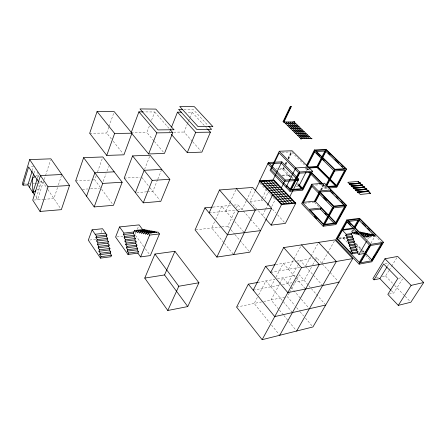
<?xml version="1.0" encoding="UTF-8"?>
<svg xmlns="http://www.w3.org/2000/svg" width="446" height="446" viewBox="0 0 446 446"><rect width="100%" height="100%" fill="white"/><g stroke="black" fill="none" stroke-linecap="round" stroke-linejoin="round"><path stroke-width="0.33" stroke-dasharray="2.23 1.67" d="M32.285 170.612L33.478 166.715L30.01 166.86M33.963 173.165L35.178 169.24M37.38 178.244L38.401 174.988M36.288 197.768L41.863 180.151M43.401 181.472L37.587 199.763L35.156 196.034M44.299 179.526L45.33 176.293M45.537 175.646L50.476 160.125M57.545 187.51L53.894 198.582L43.702 199.317M58.404 184.906L61.843 174.492M111.444 139.024L106.7 133.036L108.757 127.205M108.986 126.558L114.009 112.314M100.411 187.549L94.725 179.799L96.119 175.886M97.512 171.972L102.39 158.269M103.193 181.55L106.042 173.695M106.99 171.074L108.657 166.492M101.08 232.578L102.045 230.008M153.915 140.875L146.879 132.518L149.326 126.101M151.529 120.325L154.712 111.979L143.707 111.896M144.576 169.396L149.834 155.91M169.508 132.222L170.021 130.929M170.277 130.282L171.052 128.342M135.355 234.2L135.852 232.963M137.357 229.233L138.857 225.503M157.555 179.755L152.872 191.39L147.503 191.78M157.817 179.108L161.72 169.413M192.287 141.31L184.053 132.038L187.169 124.384M187.431 123.748L188.212 121.836M188.474 121.201L189.511 118.647M189.773 118.012L192.115 112.275L186.54 112.23M214.582 221.785L211.727 227.99L224.004 242.88M215.719 219.298L221.707 206.269L233.096 219.571M225.921 211.192L229.696 203.064M229.985 202.439L236.085 189.31M221.79 226.813L227.822 226.111L235.232 210.4M236.413 207.886L237.896 204.742L250.134 218.718M246.22 200.962L242.122 209.57L238.075 209.971M246.515 200.349L252.074 188.675M256.935 209.185L250.05 201.48L254.778 191.624M261.077 200.466L261.969 198.637M262.265 198.03L266.418 189.505M264.857 198.922L268.23 192.042M280.099 168.649L282.848 168.493L283.751 166.653M284.955 164.206L286.159 161.759M287.965 158.085L290.976 151.963L291.979 152.393L306.073 166.536M278.795 169.837L282.831 169.603L283.728 167.78M285.524 164.134L286.421 162.311M288.216 158.665L291.807 151.372M282.848 168.493L283.288 168.95L283.89 167.724M285.401 164.663L286.605 162.21M288.11 159.15L291.428 152.415M283.288 168.95L283.834 168.917L284.436 167.69M285.947 164.635L287.152 162.182M288.662 159.127L291.979 152.393M262.493 215.412L265.247 209.837M265.548 209.219L267.695 204.881M271.748 206.531L275.383 199.228M282.435 175.73L288.612 175.328L288.902 174.754L291.294 177.229M306.658 170.885L307.907 168.437M257.359 297.365L254.17 303.458L269.78 322.871M258.63 294.923L265.961 280.908L292.42 312.585M320.496 189.84L323.344 184.454L314.391 185.162M320.735 190.386L323.891 184.415M320.981 190.33L323.829 184.945L324.376 184.9L328.78 189.316M321.845 189.689L324.376 184.9M270.884 286.795L274.697 279.586M275.974 277.183L283.288 263.363L305.588 289.008M322.397 184.321L325.318 187.259L325.613 186.696L325.101 186.735L322.659 184.287M321.081 184.421L324.961 188.323L326.232 185.937M279.391 284.375L271.051 299.957L279.001 309.602M279.709 283.773L282.92 277.78L309.401 308.721M288.445 269.289L300.86 246.125M287.843 283.533L297.694 265.353M298.023 264.746L300.32 260.503L305.326 266.128M289.287 292.95L287.296 296.584L294.812 305.488M289.616 292.342L299.233 274.769L308.286 285.111M305.805 265.699L310.728 256.718M311.057 256.121L317.948 243.549M311.414 267.293L304.161 280.4L294.644 282.229M312.73 264.907L315.038 260.737M315.372 260.141L316.688 257.76L321.795 263.369M321.845 263.419L327.247 253.774M327.587 253.172L334.338 241.108M350.946 232.628L352.691 229.562M352.011 231.636L353.048 229.824M352.435 231.457L353.544 229.512M353.087 231.19L353.756 230.019M367.621 239.485L368.669 237.69M370.86 243.293L375.053 236.179L369.02 237.094M387.368 266.368L388.795 264.038M382.244 276.71L385.578 276.018L388.778 270.834M389.129 270.259L391.265 266.803M391.616 266.229L396.946 257.593M389.129 294.081L393.662 293.028L402.532 278.995M35.758 176.181L38.601 174.336L37.079 172.072M36.884 190.102L39.159 188.691L38.975 183.908M398.462 278.343L401.701 277.652M236.62 307.099L262.95 301.635M263.625 301.496L285.942 296.869M376.234 277.953L379.568 277.261M253.228 290.19L279.703 285.1M282.418 284.581L291.924 282.753M384.97 263.737L388.215 263.118M257.821 282.407L274.781 279.28M277.49 278.778L295.832 275.399M270.7 272.406L300.024 267.254M361.366 252.174L363.418 251.823M275.784 264.617L296.233 261.189M296.913 261.077L312.596 258.446M315.322 257.989L316.688 257.76M365.402 237.757L374.3 236.402M339.161 239.084L345.879 238.086M339.094 238.008L345.945 236.993M338.798 238.671L345.845 237.623M195.722 229.857L221.116 226.891M150.19 233.765L151.495 233.615M89.685 240.026L95.907 239.312M116.913 236.91L123.481 236.157M209.124 212.87L237.395 210.044M304.328 203.331L313.75 202.389M212.982 207.089L231.151 205.377M233.849 205.127L237.896 204.742M250.05 201.48L262.978 200.293M325.318 187.259L326.662 187.147M324.961 188.323L327.732 188.095M296.155 186.4L298.173 186.244M34.119 200.014L43.022 199.368M136.766 192.56L146.829 191.83M282.034 175.194L288.902 174.754M82.393 189.31L87.851 188.953M90.583 188.775L99.452 188.19M39.733 181.678L42.794 181.511M275.985 168.883L277.356 168.805M22.975 183.925L27.033 183.691M27.713 183.652L29.743 183.535M33.127 183.339L34.476 183.261M35.156 183.222L37.185 183.105M37.86 183.066L43.273 182.76L47.443 188.976M75.692 180.892L91.33 179.994M92.01 179.955L94.725 179.799M124.217 178.105L140.183 177.185M282.028 152.303L290.976 151.963M89.691 133.254L106.7 133.036M131.174 132.718L146.879 132.518M173.661 132.172L184.053 132.038M183.93 109.398L193.246 109.499L207.847 125.276M308.019 168.488L309.964 170.439M374.958 235.644L381.263 241.972M307.578 168.588L309.53 170.545M323.177 184.248L326.076 187.158M306.575 168.125L309.011 170.578M306.318 168.164L308.755 170.612M305.075 168.309L307.5 170.751M283.834 168.917L290.491 175.796M290.965 176.287L292.866 178.249M297.621 183.161L298.569 184.148M356.042 243.544L362.33 250.044M362.81 250.54L364.265 252.04M291.773 177.72L292.727 178.712M356.315 244.475L361.996 250.357M362.47 250.847L364.165 252.598M288.612 175.328L291.004 177.803M282.831 169.603L290.881 177.937M296.964 184.237L298.848 186.188M314.424 202.322L319.197 207.267M356.638 246.047L360.44 249.977M360.914 250.474L362.815 252.436M365.664 255.391L370.414 260.308M385.578 276.018L394.169 284.916M394.649 285.407L404.673 295.787M405.146 296.283L410.398 301.719M343.164 238.019L347.88 242.936M391.281 290.541L393.662 293.028M259.929 183.161L275.366 199.88M192.115 112.275L205.723 127.06M206.191 127.573L207.134 128.587M322.263 263.876L338.508 281.727M272.523 209.263L275.74 212.798M277.579 214.821L284.481 222.398M258.323 210.746L265.231 218.479M305.783 266.641L322.168 285.039M192.744 141.822L200.979 151.094M250.585 219.231L259.661 229.595M308.743 285.635L324.8 303.966M154.712 111.979L169.162 128.526M234.813 221.584L244.308 232.667M227.822 226.111L230.521 229.3M230.967 229.835L234.557 234.089M235.009 234.618L249.37 251.639M296.579 307.584L299.673 311.247M300.113 311.771L303.648 315.963M305.415 318.054L312.044 325.909M154.355 141.399L164.033 152.9M224.438 243.41L233.648 254.582M279.441 310.137L283.416 314.96M283.857 315.495L288.272 320.852M288.718 321.388L296.668 331.032M271.514 325.028L279.754 335.269M113.167 141.204L123.079 153.731M141.99 177.636L149.522 187.158M149.94 187.688L159.936 200.321M101.632 189.21L112.637 204.207M135.517 235.388L143.746 246.605M145.396 248.846L149.51 254.454M47.822 189.539L60.589 208.555M38.629 175.016L38.707 177.068"/><path stroke-width="0.67" d="M61.843 174.492L40.447 175.579L32.731 200.115L40.045 211.443L61.336 209.665L69.526 185.469L50.889 158.832L29.681 159.596L22.3 183.964L23.081 185.174L27.897 184.889L34.403 194.88M23.081 185.174L28.628 166.921L38.507 181.751M27.897 184.889L32.084 171.258M29.553 187.437L33.762 173.817M35.747 190.81L32.898 192.572L37.18 178.896M40.045 211.443L48.001 186.79L29.681 159.596M97.083 111.528L89.691 133.254L106.75 155.414L123.938 154.823L131.949 133.209L114.237 111.667L97.083 111.528L114.622 133.443L131.949 133.209M83.642 157.655L75.692 180.892L94.19 206.927L113.451 205.316L122.154 182.236L102.853 156.964L83.642 157.655L102.714 183.429L94.19 206.927M86.574 196.207L94.859 172.814L114.209 171.833M106.75 155.414L114.622 133.443M92.11 229.818L88.297 240.188L100.473 258.134L110.926 256.74L111.494 255.274L110.162 253.345L110.731 251.879L109.398 249.961L109.967 248.489L108.64 246.577L109.209 245.105L107.882 243.204L108.445 241.726L107.124 239.831L107.687 238.354L106.365 236.469L106.934 234.992L102.53 228.726L92.11 229.818L96.487 236.157L95.929 237.651L97.239 239.558L96.682 241.046L97.997 242.964L97.434 244.453L98.756 246.376L98.192 247.865L99.514 249.793L98.951 251.276L100.272 253.222L99.709 254.699L101.036 256.651L100.473 258.134M143.021 111.89L138.896 111.857L131.174 132.718L148.635 153.965L164.468 153.418L172.775 132.663L170.065 129.563M132.596 155.894L124.217 178.105L143.255 202.835L160.766 201.375L169.854 179.309L150.085 155.269L132.596 155.894L152.209 180.39L169.854 179.309M142.781 229.807L139.107 224.879L119.528 226.936L115.603 237.06L127.974 254.471L137.886 253.15L138.472 251.717L137.117 249.849L137.702 248.416L136.353 246.554L136.933 245.116L135.59 243.26L136.169 241.821L134.826 239.976L135.406 238.538L134.062 236.698L134.642 235.259L133.304 233.431L134.463 230.532L144.181 229.461L144.861 230.365M148.635 153.965L156.83 132.875L138.896 111.857M135.422 192.655L144.136 170.311L161.72 169.413M127.974 254.471L128.554 253.027L127.21 251.131L127.79 249.688L126.447 247.803L127.026 246.354L125.683 244.48L126.263 243.031L124.919 241.163L125.499 239.708L124.161 237.852L124.735 236.397L123.403 234.546L123.977 233.091L119.528 226.936M171.565 127.049L177.486 112.158L181.661 112.191M143.255 202.835L152.209 180.39M146.806 230.738L146.126 229.829L136.392 230.911L135.807 232.36L134.463 230.532M148.078 230.197L138.332 231.284L137.747 232.74L136.392 230.911M150.046 230.571L140.289 231.664L139.698 233.124L138.332 231.284M152.716 231.864L152.025 230.944L142.257 232.048L141.661 233.509L140.289 231.664M154.712 232.243L154.015 231.323L144.236 232.433L143.634 233.899L142.257 232.048M156.719 232.628L156.016 231.703L146.232 232.818L145.625 234.289L144.236 232.433M137.886 253.15L140.601 256.913L150.335 255.58L159.445 233.938L158.035 232.082L148.234 233.208L147.626 234.685L146.232 232.818M140.601 256.913L149.639 235.081L148.234 233.208M207.602 129.1L210.417 132.161L201.893 152.125L187.259 152.632L195.705 132.356L177.486 112.158M144.76 278.087L154.963 254.036L174.916 251.315L198.927 282.764L187.749 306.569L167.78 310.488L144.76 278.087L164.541 274.942L174.916 251.315M212.313 207.156L204.931 207.853L195.053 229.935L216.879 257.074L249.821 252.174L271.67 208.321L252.659 187.443L219.482 189.974L209.124 212.87M167.78 310.488L178.801 286.248L198.927 282.764M216.879 257.074L238.387 211.722L271.67 208.321M283.071 121.635L290.357 106.315L290.848 106.326L291.255 106.706L283.957 122.02L301.385 139.029L300.894 139.046L300.481 138.639L311.642 138.388L312.055 138.784L311.581 138.795L293.752 121.613L294.226 121.613L294.628 121.992L283.466 122.026L283.071 121.635L283.561 121.635M289.978 108.161L290.848 106.326M283.466 122.026L290.764 106.7L291.255 106.706M258.992 182.152L268.408 162.5L281.861 161.837L298.697 179.13L289.705 196.842M255.368 190.392L259.795 181.148L274.05 180.151L295.798 203.203L285.401 223.407L271.174 225.13L265.688 218.992M279.285 151.239L270.053 170.35L289.928 191.278L302.717 190.197L312.507 171.192L292.102 150.765L279.285 151.239L299.684 171.989L312.507 171.192M233.648 254.582L255.341 209.988L236.374 188.686M281.861 161.837L272.974 180.022L259.566 180.959M267.695 204.881L272.59 194.969L286.248 193.781M281.214 188.14L285.228 180.084L298.697 179.13M286.059 187.203L295.709 167.947L308.532 167.211M271.174 225.13L281.521 204.619L295.798 203.203M290.056 189.617L298.603 172.708L279.163 152.889L271.056 169.653L290.056 189.617L290.619 189.572L286.795 185.553M289.928 191.278L299.684 171.989M306.324 165.862L314.408 149.951L326.21 149.516L346.575 169.067L336.724 187.337L329.115 187.978M306.714 166.397L314.279 151.534L314.798 151.512L307.233 166.369M257.821 282.407L248.322 284.163L236.62 307.099L262.142 339.685L312.93 326.957L352.741 258.591L335.018 239.903L283.695 247.563L270.7 272.406M299.16 185.575L306.034 172.111M302.299 188.613L310.555 172.552M302.762 189.093L311.347 172.412L299.64 173.154L291.082 190.057L302.762 189.093L298.474 184.65M308.18 167.049L316.916 166.553L324.805 151.278M253.228 290.19L265.548 266.334L275.104 264.734M309.006 168.008L317.073 167.54L326.154 149.968L345.6 168.649L334.84 169.307L315.378 150.369L326.154 149.968M308.621 167.49L317.864 166.96L326.076 151.077L316.147 151.462M311.704 184.22L301.635 203.605L323.127 226.233L335.905 224.567L346.575 205.305L324.521 183.222L311.704 184.22L333.781 206.682L346.575 205.305M302.723 202.93L311.559 185.926L312.128 185.882L303.286 202.874L302.723 202.93L323.272 224.522L323.835 224.45M302.812 202.373L314.491 201.218L318.918 192.834M314.491 201.218L314.965 201.709L319.397 193.33M314.965 201.709L315.512 201.659L319.631 193.876M320.261 192.678L320.897 191.485M325.736 185.536L333.708 170.495L314.279 151.534M326.232 185.937L334.795 169.803L346.575 169.067M326.717 185.954L334.701 170.924L345.46 170.238L336.819 186.266L327.42 187.047M310.098 210.267L320.401 209.141L321.025 207.975L336.005 223.468L345.366 206.565L333.117 207.903M319.704 192.081L330.029 191.167L330.67 189.974L345.516 204.848L333.831 206.102L318.968 190.988L330.67 189.974M344.669 170.378L336.061 186.367L317.073 167.54M323.272 224.522L332.605 207.379L311.559 185.926M323.127 226.233L333.781 206.682M324.337 224.974L333.68 207.842M262.142 339.685L301.457 267.639L352.741 258.591M349.569 184.176L349.764 183.83L360.502 182.96L360.491 183.479L349.569 184.176L360.491 183.479M349.753 184.354L349.943 184.008L360.68 183.133M351.638 186.188L351.827 185.837L362.559 184.939L362.553 185.458L351.638 186.188L362.553 185.458M351.822 186.367L352.011 186.021L362.743 185.118M353.711 188.206L353.901 187.861L364.633 186.93L364.622 187.448L353.711 188.206L364.622 187.448M353.895 188.385L354.085 188.039L364.817 187.103M358.116 181.438L370.531 193.464L358.116 181.438L347.819 182.308L360.29 194.45L370.565 193.408M335.503 222.955L344.853 206.052M355.791 190.236L355.986 189.885L366.712 188.926L366.707 189.45L355.791 190.236L366.707 189.45M355.975 190.414L356.17 190.068L366.896 189.104M360.307 183.3L360.502 182.96M357.887 192.276L358.082 191.925L368.803 190.933L368.797 191.457L357.887 192.276L368.797 191.457M358.071 192.455L358.266 192.109L368.993 191.111M362.369 185.285L362.559 184.939M279.754 335.269L319.28 264.495L301.513 244.904M364.438 187.27L364.633 186.93M346.815 219.945L335.805 239.586L359.119 264.138L371.836 261.785L383.515 242.284L359.593 218.328L346.815 219.945L370.793 244.347L383.515 242.284M336.986 238.939L346.653 221.712L347.217 221.64L337.55 238.855L336.986 238.939L359.281 262.365L359.844 262.265M366.517 189.271L366.712 188.926M368.608 191.278L368.803 190.933M345.7 235.393L351.314 234.574L352.792 236.096L347.183 236.926L345.7 235.393L346.313 234.306L351.927 233.498M346.564 238.008L352.178 237.172L353.656 238.699L348.047 239.547L346.564 238.008L347.183 236.926M354.024 227.22L358.021 220.19M354.548 227.75L359.576 218.93L375.699 235.081L364.064 236.843L347.908 220.413L359.576 218.93M347.434 240.628L353.042 239.775L354.525 241.308L348.917 242.178L347.434 240.628L348.047 239.547M354.76 228.263L359.431 220.068L348.594 221.461M351.314 234.574L352.541 232.416L357.24 231.747M296.668 331.032L336.356 261.484L318.606 242.351M348.298 243.254L353.907 242.379L355.395 243.917L349.787 244.809L348.298 243.254L348.917 242.178M352.178 237.172L352.792 236.096M357.33 232.472L354.642 232.857L354.024 233.938L352.541 232.416M349.168 245.885L354.776 244.993L356.265 246.538L350.662 247.441L349.168 245.885L349.787 244.809M353.042 239.775L353.656 238.699M358.099 233.107L356.755 233.297L356.137 234.384L354.642 232.857M350.043 248.522L355.646 247.608L357.135 249.158L351.532 250.083L350.043 248.522L350.662 247.441M353.907 242.379L354.525 241.308M358.879 233.743L358.255 234.83L356.755 233.297M350.913 251.159L356.516 250.228L358.01 251.784L352.407 252.726L350.913 251.159L351.532 250.083M354.776 244.993L355.395 243.917M337.55 238.855L351.788 253.802L352.407 252.726M355.646 247.608L356.265 246.538M362.531 235.728L363.161 234.641L369.199 233.743L370.336 234.891M356.516 250.228L357.135 249.158M372.499 235.343L371.356 234.189L365.319 235.087L364.683 236.179L363.161 234.641M358.01 251.784L357.385 252.849L358.885 254.415L364.917 253.373M374.668 235.789L373.519 234.635L367.487 235.544L366.846 236.636L365.319 235.087M358.885 254.415L366.573 241.275M359.281 262.365L369.505 245.01L346.653 221.712M365.263 252.782L366.317 251.003M367.013 249.816L367.71 248.628M368.413 247.441L369.461 245.662M359.119 264.138L370.793 244.347M372.003 260.704L360.385 262.833L370.626 245.49L382.244 243.588L372.003 260.704L371.457 260.141L381.687 243.031M371.457 260.141L372.003 260.04L372.711 258.864M373.765 257.091L374.473 255.915M374.016 279.826L383.672 263.987L397.815 278.482L387.836 294.382L398.272 305.371L410.877 302.215L423.7 282.513L397.659 256.439L384.976 258.775L372.895 278.644L374.016 279.826L379.858 278.605L387.011 266.953M398.272 305.371L411.112 285.373L423.7 282.513M35.189 176.549L32.346 178.4L32.898 192.572M325.714 305.008L274.736 316.604L248.322 284.163M338.977 282.234L287.832 292.609L265.548 266.334M351.788 253.802L357.943 252.754M360.898 233.448L364.923 232.862L366.049 234.005M361.015 234.189L367.052 233.303L368.19 234.445M359.342 232.182L360.686 231.987L361.806 233.119M359.443 232.912L362.799 232.422L363.919 233.559M342.55 229.606L353.527 228.096M354.046 228.625L342.389 230.242L346.313 234.306M101.036 256.651L111.494 255.274M128.554 253.027L138.472 251.717M323.774 225.052L336.005 223.468M99.709 254.699L110.162 253.345M127.21 251.131L137.117 249.849M100.272 253.222L110.731 251.879M127.79 249.688L137.702 248.416M324.521 224.36L336.05 222.883L315.512 201.659M260.559 230.621L227.443 234.797L204.931 207.853M98.951 251.276L109.398 249.961M126.447 247.803L136.353 246.554M99.514 249.793L109.967 248.489M127.026 246.354L136.933 245.116M98.192 247.865L108.64 246.577M125.683 244.48L135.59 243.26M98.756 246.376L109.209 245.105M126.263 243.031L136.169 241.821M97.997 242.964L108.445 241.726M125.499 239.708L135.406 238.538M97.434 244.453L107.882 243.204M124.919 241.163L134.826 239.976M97.239 239.558L107.687 238.354M124.735 236.397L134.642 235.259M96.682 241.046L107.124 239.831M124.161 237.852L134.062 236.698M149.639 235.081L159.445 233.938M96.487 236.157L106.934 234.992M123.977 233.091L133.884 231.981M95.929 237.651L106.365 236.469M123.403 234.546L133.304 233.431M95.176 234.261L105.613 233.113M321.025 207.975L309.346 209.235L323.367 223.959M281.013 204.073L295.291 202.668M279.519 201.715L292.554 200.477M277.406 199.44L290.441 198.236M275.31 197.171L288.339 196M271.14 192.672L284.169 191.579M291.31 189.517L302.851 188.569L299.043 184.638M326.957 186.584L336.864 185.77L317.864 166.96M269.072 190.436L282.101 189.383M267.015 188.218L280.038 187.197M264.969 186.01L277.986 185.023M262.934 183.808L275.951 182.86M260.274 181.667L274.53 180.663M48.001 186.79L69.526 185.469M102.714 183.429L122.154 182.236M299.238 136.939L309.435 136.727M297.515 135.255L307.707 135.066M295.793 133.577L305.989 133.41M294.081 131.904L304.272 131.76M156.83 132.875L172.775 132.663M195.705 132.356L210.417 132.161M292.381 130.238L302.572 130.115M290.68 128.582L300.872 128.476M288.991 126.932L299.182 126.848M287.308 125.287L297.493 125.22M285.63 123.654L295.815 123.603M182.598 109.381L178.606 109.337L196.892 129.502L211.616 129.351L208.789 126.296M290.357 106.315L290.764 106.7M328.066 152.995L330.057 154.907M335.035 159.696L338.52 163.052M341.508 165.923L342.506 166.882M325.569 151.099L343.989 168.828M292.13 122.003L309.145 138.444M290.101 122.003L307.121 138.489M288.06 122.009L305.081 138.539M286.014 122.014L303.035 138.583M314.408 149.951L334.795 169.803M316.292 152.972L319.782 156.373M321.772 158.313L324.264 160.744M334.227 170.461L334.701 170.924M316.916 166.553L336.819 186.266M331.222 191.769L333.179 193.726M336.111 196.669L338.068 198.632M341 201.575L342.957 203.538M362.342 222.989L365.737 226.395M367.677 228.341L369.617 230.287M311.481 172.502L322.692 183.758M330.029 191.167L344.373 205.567M358.885 220.14L374.495 235.806M311.447 173.026L321.683 183.306M308.955 172.212L320.596 183.93M367.487 235.544L368.636 236.709M361.394 234.574L362.152 235.343M384.976 258.775L411.112 285.373M318.806 192.689L319.765 193.664M323.595 197.567L326.466 200.494M347.69 222.119L350.539 225.024M365.714 253.54L372.003 260.04M298.179 185.229L301.524 188.691M324.928 213.199L326.355 214.682M320.401 209.141L333.892 223.123M379.858 278.605L390.808 290.045M268.408 162.5L285.228 180.084M314.324 216.304L316.654 218.763M273.443 180.195L295.185 203.264M270.867 180.374L292.102 202.98M268.76 181.07L289.515 203.237M266.156 181.254L286.906 203.493M263.541 181.438L284.28 203.75M260.425 181.104L282.151 204.552M259.795 181.148L281.521 204.619M283.695 247.563L301.457 267.639M171.331 134.318L187.259 152.632M219.482 189.974L238.387 211.722M154.963 254.036L178.801 286.248M164.541 274.942L187.749 306.569M298.079 180.346L284.609 181.316L267.823 163.727L281.275 163.046L298.079 180.346M173.94 129.741L157.984 129.909L139.983 108.924L155.81 109.092L173.94 129.741M212.82 126.53L198.085 126.636L179.732 106.505L194.384 106.706L212.82 126.53"/></g></svg>
